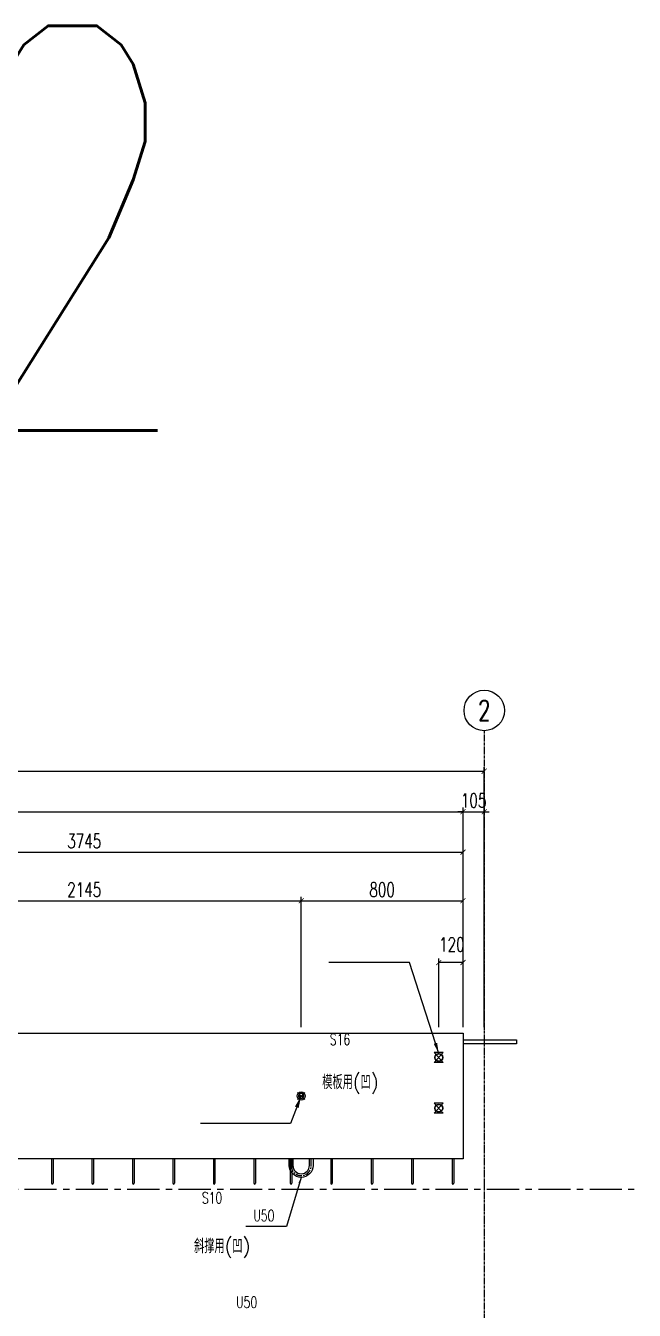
# Model space of a CAD drawing. Header units: inches. Extents: x 280713 to 330889, y 163288 to 177285.
# Drawn here: x 323730 to 326738, y 170939 to 177285 of the extents above; entities that cross this region are included whole.
import ezdxf
from ezdxf.enums import TextEntityAlignment as Align

# ---------------------------------------------------------------- set-up
doc = ezdxf.new("R2010")
doc.units = ezdxf.units.IN
doc.linetypes.add('CENTER', pattern=[50.8, 31.75, -6.35, 6.35, -6.35])
for name, color, linetype in [('PC梁箍筋', 3, 'Continuous'), ('PC梁钢筋', 6, 'Continuous'), ('尺寸', 7, 'Continuous'), ('文字', 7, 'Continuous'), ('轴线', 1, 'CENTER'), ('金属件S', 243, 'Continuous'), ('金属件U', 163, 'Continuous'), ('预制构件', 30, 'Continuous')]:
    doc.layers.add(name, color=color, linetype=linetype)
doc.styles.get("Standard").update_dxf_attribs({"font": 'tssdeng.shx', "width": 0.7, "bigfont": 'hztxt.shx'})
doc.styles.add('中文标注', font='standard.shx', dxfattribs={"bigfont": 'gbcbig.shx'})
doc.styles.add('副本柱标注', font='simplex.shx', dxfattribs={"width": 0.7, "bigfont": 'gbcbig.shx'})
doc.styles.add('尺寸123', font='simplex1.shx', dxfattribs={"width": 0.7, "height": 70, "bigfont": 'gbcbig.shx'})
doc.styles.add('尺寸用', font='', dxfattribs={"width": 0.7, "height": 40})
doc.styles.get('尺寸用').set_extended_font_data('SimSun')
doc.dimstyles.new('1', dxfattribs={"dimtxt": 2.5, "dimasz": 60, "dimexe": 25, "dimexo": 50, "dimgap": 5, "dimtad": 1, "dimtxsty": 'Standard', "dimblk": 'ARCHTICK', "dimcen": 2.5, "dimadec": 0, "dimazin": 0, "dimtfac": 1, "dimtmove": 0, "dimatfit": 3, "dimfxl": 1, "dimarcsym": 0})
doc.dimstyles.new('S-10', dxfattribs={"dimscale": 10, "dimtxt": 3.5, "dimasz": 2.5, "dimexe": 2, "dimexo": 3, "dimgap": 2, "dimtad": 1, "dimdec": 1, "dimdsep": 46, "dimtxsty": '尺寸用', "dimblk": 'ARCHTICK', "dimcen": 1.75, "dimaunit": 1, "dimadec": 0, "dimazin": 0, "dimtfac": 1, "dimtdec": 1, "dimtix": 1, "dimtmove": 2, "dimatfit": 3, "dimfxl": 1, "dimarcsym": 0})
doc.dimstyles.new('S-30', dxfattribs={"dimscale": 30, "dimtxt": 3.5, "dimasz": 1, "dimexe": 1, "dimexo": 3, "dimtad": 1, "dimdec": 1, "dimdsep": 46, "dimtxsty": '尺寸用', "dimblk": 'ARCHTICK', "dimcen": 1.75, "dimaunit": 1, "dimadec": 1, "dimazin": 0, "dimtfac": 1, "dimtdec": 1, "dimtix": 1, "dimtmove": 2, "dimatfit": 3, "dimfxl": 1, "dimarcsym": 0})
doc.dimstyles.new('副本 S-10', dxfattribs={"dimscale": 10, "dimtxt": 3.5, "dimasz": 2.5, "dimexe": 2, "dimexo": 3, "dimgap": -2, "dimtad": 1, "dimdec": 1, "dimdsep": 46, "dimtxsty": '尺寸用', "dimblk": 'ARCHTICK', "dimcen": 1.75, "dimaunit": 1, "dimadec": 0, "dimazin": 0, "dimtfac": 1, "dimtdec": 1, "dimtix": 1, "dimtmove": 2, "dimatfit": 3, "dimfxl": 1, "dimarcsym": 0})

# ---------------------------------------------------------------- blocks, each defined once
blk = doc.blocks.new('S16')
at = {"layer": '金属件S'}
for p, q in [((-13.6, 14.6), (13.6, -14.6)), ((13.6, 14.6), (-13.6, -14.6)), ((-13.6, 14.6), (13.6, 14.6)), ((-13.6, -14.6), (13.6, -14.6))]:
    blk.add_line(p, q, dxfattribs=at)
blk.add_circle((0, 0), 11, dxfattribs=at)
blk = doc.blocks.new('凹槽')
at = {"layer": '金属件S', "color": 8}
blk.add_circle((0, 0), 20, dxfattribs=at)
blk = doc.blocks.new('_ArchTick')
at = {"color": 0, "linetype": 'ByBlock', "const_width": 0.15}
blk.add_lwpolyline([(-0.5, -0.5), (0.5, 0.5)], dxfattribs=at)
blk = doc.blocks.new('*D59')
at = {"layer": 'Defpoints', "color": 0, "transparency": 16777216}
for p in [(325771.6, 172657.3), (325771.6, 172307.8), (325891.6, 172307.8)]:
    blk.add_point(p, dxfattribs=at)
at = {"layer": '尺寸', "color": 0, "lineweight": -2, "transparency": 16777216}
for p, q in [((325771.6, 172337.8), (325771.6, 172677.3)), ((325891.6, 172337.8), (325891.6, 172677.3)), ((325891.6, 172657.3), (325771.6, 172657.3))]:
    blk.add_line(p, q, dxfattribs=at)
at = {"layer": '尺寸', "color": 0, "lineweight": -2, "transparency": 16777216, "xscale": 25, "yscale": 25, "zscale": 25, "rotation": 180}
blk.add_blockref('_ArchTick', (325771.6, 172657.3), dxfattribs=at)
at = {"layer": '尺寸', "color": 0, "lineweight": -2, "transparency": 16777216, "xscale": 25, "yscale": 25, "zscale": 25}
blk.add_blockref('_ArchTick', (325891.6, 172657.3), dxfattribs=at)
at = {"layer": '尺寸', "color": 0, "transparency": 16777216, "insert": (325836.4, 172746.3), "char_height": 70, "attachment_point": 5, "style": '尺寸123'}
blk.add_mtext('120', dxfattribs=at)
blk = doc.blocks.new('*D71')
at = {"layer": 'Defpoints', "color": 0, "transparency": 16777216}
for p in [(325996.6, 173402.1), (325891.6, 172307.8), (325996.6, 172307.8)]:
    blk.add_point(p, dxfattribs=at)
at = {"layer": '尺寸', "color": 0, "lineweight": -2, "transparency": 16777216}
for p, q in [((325891.6, 173402.1), (325866.6, 173402.1)), ((325891.6, 172337.8), (325891.6, 173422.1)), ((325891.6, 173402.1), (325996.6, 173402.1)), ((325996.6, 172337.8), (325996.6, 173422.1)), ((325996.6, 173402.1), (326021.6, 173402.1))]:
    blk.add_line(p, q, dxfattribs=at)
at = {"layer": '尺寸', "color": 0, "lineweight": -2, "transparency": 16777216, "xscale": 25, "yscale": 25, "zscale": 25}
blk.add_blockref('_ArchTick', (325891.6, 173402.1), dxfattribs=at)
at = {"layer": '尺寸', "color": 0, "lineweight": -2, "transparency": 16777216, "xscale": 25, "yscale": 25, "zscale": 25, "rotation": 180}
blk.add_blockref('_ArchTick', (325996.6, 173402.1), dxfattribs=at)
at = {"layer": '尺寸', "color": 0, "transparency": 16777216, "insert": (325944.1, 173457.1), "char_height": 70, "attachment_point": 5, "style": '尺寸123'}
blk.add_mtext('105', dxfattribs=at)
blk = doc.blocks.new('*D72')
at = {"layer": 'Defpoints', "color": 0, "transparency": 16777216}
for p in [(325996.6, 173602.1), (317676.6, 172307.8), (325996.6, 172307.8)]:
    blk.add_point(p, dxfattribs=at)
at = {"layer": '尺寸', "color": 0, "lineweight": -2, "transparency": 16777216}
for p, q in [((317676.6, 172337.8), (317676.6, 173622.1)), ((325996.6, 172337.8), (325996.6, 173622.1)), ((317676.6, 173602.1), (325996.6, 173602.1))]:
    blk.add_line(p, q, dxfattribs=at)
at = {"layer": '尺寸', "color": 0, "lineweight": -2, "transparency": 16777216, "xscale": 25, "yscale": 25, "zscale": 25, "rotation": 180}
blk.add_blockref('_ArchTick', (317676.6, 173602.1), dxfattribs=at)
at = {"layer": '尺寸', "color": 0, "lineweight": -2, "transparency": 16777216, "xscale": 25, "yscale": 25, "zscale": 25}
blk.add_blockref('_ArchTick', (325996.6, 173602.1), dxfattribs=at)
at = {"layer": '尺寸', "color": 0, "transparency": 16777216, "insert": (321836.6, 173657.1), "char_height": 70, "attachment_point": 5, "style": '尺寸123'}
blk.add_mtext('8320', dxfattribs=at)
blk = doc.blocks.new('S8')
at = {"layer": '金属件S'}
h = blk.add_hatch(dxfattribs=at)
h.set_pattern_fill('LINE', color=256, scale=0.25, angle=45, style=0)
h.set_pattern_definition([(45, (942.8803, -32378.43734), (-0.561266008, 0.561266008), [])])
h.paths.add_polyline_path([(-18, -18), (0, 0), (-18, 18, 0.198912), (-25, 0, 0.198912)])
h.paths.add_polyline_path([(0, 0), (18, -18, 0.198912), (25, 0, 0.198912), (18, 18)])
for p, q in [((-35, 35), (35, -35)), ((35, 35), (-35, -35))]:
    blk.add_line(p, q, dxfattribs=at)
blk.add_circle((0, 0), 25, dxfattribs=at)
blk = doc.blocks.new('*D112')
at = {"layer": 'Defpoints', "color": 0, "transparency": 16777216}
for p in [(325091.6, 172962.1), (322946.6, 172307.8), (325091.6, 172307.8)]:
    blk.add_point(p, dxfattribs=at)
at = {"layer": '尺寸', "color": 0, "lineweight": -2, "transparency": 16777216}
for p, q in [((322946.6, 172337.8), (322946.6, 172982.1)), ((325091.6, 172337.8), (325091.6, 172982.1)), ((322946.6, 172962.1), (325091.6, 172962.1))]:
    blk.add_line(p, q, dxfattribs=at)
at = {"layer": '尺寸', "color": 0, "lineweight": -2, "transparency": 16777216, "xscale": 25, "yscale": 25, "zscale": 25, "rotation": 180}
blk.add_blockref('_ArchTick', (322946.6, 172962.1), dxfattribs=at)
at = {"layer": '尺寸', "color": 0, "lineweight": -2, "transparency": 16777216, "xscale": 25, "yscale": 25, "zscale": 25}
blk.add_blockref('_ArchTick', (325091.6, 172962.1), dxfattribs=at)
at = {"layer": '尺寸', "color": 0, "transparency": 16777216, "insert": (324019.1, 173017.1), "char_height": 70, "attachment_point": 5, "style": '尺寸123'}
blk.add_mtext('2145', dxfattribs=at)
blk = doc.blocks.new('*D113')
at = {"layer": 'Defpoints', "color": 0, "transparency": 16777216}
for p in [(325891.6, 172962.1), (325091.6, 172307.8), (325891.6, 172307.8)]:
    blk.add_point(p, dxfattribs=at)
at = {"layer": '尺寸', "color": 0, "lineweight": -2, "transparency": 16777216}
for p, q in [((325091.6, 172337.8), (325091.6, 172982.1)), ((325891.6, 172337.8), (325891.6, 172982.1)), ((325091.6, 172962.1), (325891.6, 172962.1))]:
    blk.add_line(p, q, dxfattribs=at)
at = {"layer": '尺寸', "color": 0, "lineweight": -2, "transparency": 16777216, "xscale": 25, "yscale": 25, "zscale": 25, "rotation": 180}
blk.add_blockref('_ArchTick', (325091.6, 172962.1), dxfattribs=at)
at = {"layer": '尺寸', "color": 0, "lineweight": -2, "transparency": 16777216, "xscale": 25, "yscale": 25, "zscale": 25}
blk.add_blockref('_ArchTick', (325891.6, 172962.1), dxfattribs=at)
at = {"layer": '尺寸', "color": 0, "transparency": 16777216, "insert": (325491.6, 173017.1), "char_height": 70, "attachment_point": 5, "style": '尺寸123'}
blk.add_mtext('800', dxfattribs=at)
blk = doc.blocks.new('*D116')
at = {"layer": 'Defpoints', "color": 0, "transparency": 16777216}
for p in [(325891.6, 173202.1), (322146.6, 172307.8), (325891.6, 172307.8)]:
    blk.add_point(p, dxfattribs=at)
at = {"layer": '尺寸', "color": 0, "lineweight": -2, "transparency": 16777216}
for p, q in [((322146.6, 172337.8), (322146.6, 173222.1)), ((322146.6, 173202.1), (325891.6, 173202.1)), ((325891.6, 172337.8), (325891.6, 173222.1))]:
    blk.add_line(p, q, dxfattribs=at)
at = {"layer": '尺寸', "color": 0, "lineweight": -2, "transparency": 16777216, "xscale": 25, "yscale": 25, "zscale": 25, "rotation": 180}
blk.add_blockref('_ArchTick', (322146.6, 173202.1), dxfattribs=at)
at = {"layer": '尺寸', "color": 0, "lineweight": -2, "transparency": 16777216, "xscale": 25, "yscale": 25, "zscale": 25}
blk.add_blockref('_ArchTick', (325891.6, 173202.1), dxfattribs=at)
at = {"layer": '尺寸', "color": 0, "transparency": 16777216, "insert": (324019.1, 173257.1), "char_height": 70, "attachment_point": 5, "style": '尺寸123'}
blk.add_mtext('3745', dxfattribs=at)
blk = doc.blocks.new('A$C5BBB44EC')
at = {"layer": '轴线'}
for p, q in [((9, 33), (9, 0)), ((109, 33), (109, 0))]:
    blk.add_line(p, q, dxfattribs=at)
blk.add_arc((59, 33), 50, 0, 180, dxfattribs=at)
at = {"layer": '金属件U'}
for points in [[(0, 0), (0, 33, -1), (118, 33), (118, 0)], [(100, 0), (100, 33, 1), (18, 33), (18, 0)]]:
    blk.add_lwpolyline(points, format="xyb", dxfattribs=at)
blk = doc.blocks.new('*D259')
at = {"layer": 'Defpoints', "color": 0, "transparency": 16777216}
for p in [(325891.6, 173402.1), (318261.6, 172307.8), (325891.6, 172307.8)]:
    blk.add_point(p, dxfattribs=at)
at = {"layer": '尺寸', "color": 0, "lineweight": -2, "transparency": 16777216}
for p, q in [((322182.9, 173532.1), (321970.3, 173532.1)), ((321970.3, 173532.1), (321970.3, 173422.1)), ((322182.9, 173422.1), (322182.9, 173532.1)), ((318261.6, 172337.8), (318261.6, 173422.1)), ((318261.6, 173402.1), (325891.6, 173402.1)), ((321970.3, 173422.1), (322182.9, 173422.1)), ((325891.6, 172337.8), (325891.6, 173422.1))]:
    blk.add_line(p, q, dxfattribs=at)
at = {"layer": '尺寸', "color": 0, "lineweight": -2, "transparency": 16777216, "xscale": 25, "yscale": 25, "zscale": 25, "rotation": 180}
blk.add_blockref('_ArchTick', (318261.6, 173402.1), dxfattribs=at)
at = {"layer": '尺寸', "color": 0, "lineweight": -2, "transparency": 16777216, "xscale": 25, "yscale": 25, "zscale": 25}
blk.add_blockref('_ArchTick', (325891.6, 173402.1), dxfattribs=at)
at = {"layer": '尺寸', "color": 0, "transparency": 16777216, "insert": (322076.6, 173477.1), "char_height": 70, "attachment_point": 5, "style": '副本柱标注'}
blk.add_mtext('7630', dxfattribs=at)

msp = doc.modelspace()

# ---------------------------------------------------------------- linework, layer by layer
at = {"layer": 'PC梁箍筋'}
for p, q in [((323857.58, 171688.07), (323857.58, 171567.07)), ((323865.58, 171688.07), (323865.58, 171567.07)), ((324057.58, 171687.84), (324057.58, 171566.84)), ((324065.58, 171687.84), (324065.58, 171566.84)), ((324257.58, 171687.84), (324257.58, 171566.84)), ((324265.58, 171687.84), (324265.58, 171566.84)), ((324457.58, 171687.84), (324457.58, 171566.84)), ((324465.58, 171687.84), (324465.58, 171566.84)), ((324657.58, 171687.84), (324657.58, 171566.84)), ((324665.58, 171687.84), (324665.58, 171566.84)), ((324857.58, 171687.84), (324857.58, 171566.84)), ((324865.58, 171687.84), (324865.58, 171566.84)), ((325037.58, 171687.84), (325037.58, 171566.84)), ((325045.58, 171687.84), (325045.58, 171566.84)), ((325237.58, 171687.84), (325237.58, 171566.84)), ((325245.58, 171687.84), (325245.58, 171566.84)), ((325437.58, 171687.84), (325437.58, 171566.84)), ((325445.58, 171687.84), (325445.58, 171566.84)), ((325637.58, 171687.84), (325637.58, 171566.84)), ((325645.58, 171687.84), (325645.58, 171566.84)), ((325837.58, 171687.84), (325837.58, 171566.84)), ((325845.58, 171687.84), (325845.58, 171566.84))]:
    msp.add_line(p, q, dxfattribs=at)
for centre in [(323861.58, 171567.07), (324061.58, 171566.84), (324261.58, 171566.84), (324461.58, 171566.84), (324661.58, 171566.84), (324861.58, 171566.84), (325041.58, 171566.84), (325241.58, 171566.84), (325441.58, 171566.84), (325641.58, 171566.84), (325841.58, 171566.84)]:
    msp.add_arc(centre, 4, 180, 0, dxfattribs=at)
at = {"layer": 'PC梁钢筋'}
for p, q in [((325891.58, 172274.84), (326156.58, 172274.84)), ((326156.58, 172254.84), (325891.58, 172254.84)), ((326156.58, 172274.84), (326156.58, 172254.84))]:
    msp.add_line(p, q, dxfattribs=at)
at = {"layer": '文字'}
msp.add_circle((325996.58, 173902.14), 100, dxfattribs=at)
at = {"layer": '轴线', "ltscale": 0.4}
msp.add_line((325996.58, 173802.14), (325996.58, 164847.54), dxfattribs=at)
at = {"layer": '轴线', "ltscale": 5}
msp.add_line((314833.96, 171537.84), (326738.42, 171537.84), dxfattribs=at)
at = {"layer": '预制构件'}
for p, q in [((322146.58, 172307.84), (325891.58, 172307.84)), ((325891.58, 172307.84), (325891.58, 171687.84)), ((325891.58, 171687.84), (322146.58, 171687.84))]:
    msp.add_line(p, q, dxfattribs=at)
msp.add_circle((325091.58, 171997.84), 20, dxfattribs=at)

# ---------------------------------------------------------------- block references
at = {"layer": '尺寸', "rotation": 180}
msp.add_blockref('A$C5BBB44EC', (325150.58, 171687.84), dxfattribs=at)
at = {"layer": '金属件S', "xscale": 1.666666666627862, "yscale": 1.666666666627862, "zscale": 1.666666666627862, "rotation": 180}
for p in [(325771.58, 172187.84), (325771.58, 171937.84)]:
    msp.add_blockref('S16', p, dxfattribs=at)
at = {"layer": '金属件S', "xscale": -0.5, "yscale": 0.5, "zscale": 0.5}
msp.add_blockref('S8', (325091.58, 171997.84), dxfattribs=at)
at = {"layer": '预制构件', "rotation": 180}
for p in [(325771.58, 172187.84), (325771.58, 171937.84)]:
    msp.add_blockref('凹槽', p, dxfattribs=at)

# ---------------------------------------------------------------- texts
at = {"layer": '文字', "style": '尺寸123', "width": 0.7}
for s, height, p in [('KL-B12', 2000, (320811.06, 176284.68)), ('2', 100, (325996.58, 173902.14))]:
    msp.add_text(s, height=height, dxfattribs=at).set_placement(p, align=Align.MIDDLE_CENTER)
for s, p in [('S16', (325334.06, 172232.58)), ('S10', (324701.73, 171449.82))]:
    msp.add_text(s, height=56, dxfattribs=at).set_placement(p, align=Align.BOTTOM_RIGHT)
at = {"layer": '文字', "style": '中文标注'}
for s, p in [('模板用(凹)', (325473.8, 172010.45)), ('斜撑用(凹)', (324840.14, 171200.28))]:
    msp.add_text(s, height=70, dxfattribs=at).set_placement(p, align=Align.BOTTOM_RIGHT)
at = {"layer": '文字', "style": '尺寸123', "width": 0.7}
for p in [(324855.25, 171378.91, 0), (324769.88, 170951.12, 0)]:
    msp.add_text('U50', height=56, dxfattribs=at).set_placement(p)

# ---------------------------------------------------------------- dimensions: what is measured, and where the dimension line sits
at = {"layer": '尺寸'}
for base, p1, p2, dimstyle, override, picture, middle in [((325996.58, 173602.14), (317676.58, 172307.84), (325996.58, 172307.84), 'S-10', {"dimtxt": 7, "dimtxsty": '尺寸123'}, '*D72', (321836.58, 173657.14)), ((325891.58, 173402.14), (318261.58, 172307.84), (325891.58, 172307.84), '副本 S-10', {"dimtxt": 7, "dimtxsty": '副本柱标注'}, '*D259', (322076.58, 173477.14)), ((325996.58, 173402.14), (325891.58, 172307.84), (325996.58, 172307.84), 'S-10', {"dimtxt": 7, "dimtxsty": '尺寸123'}, '*D71', (325944.08, 173457.14)), ((325891.58, 173202.14), (322146.58, 172307.84), (325891.58, 172307.84), 'S-10', {"dimtxt": 7, "dimtxsty": '尺寸123'}, '*D116', (324019.08, 173257.14)), ((325091.58, 172962.14), (322946.58, 172307.84), (325091.58, 172307.84), 'S-10', {"dimtxt": 7, "dimtxsty": '尺寸123'}, '*D112', (324019.08, 173017.14)), ((325891.58, 172962.14), (325091.58, 172307.84), (325891.58, 172307.84), 'S-10', {"dimtxt": 7, "dimtxsty": '尺寸123'}, '*D113', (325491.58, 173017.14))]:
    dim = msp.add_linear_dim(base=base, p1=p1, p2=p2, dimstyle=dimstyle, override=override, dxfattribs=at)
    dim.commit()
    dim.dimension.update_dxf_attribs({"geometry": picture, "text_midpoint": middle})
dim = msp.add_linear_dim(base=(325771.58, 172657.26), p1=(325891.58, 172307.84), p2=(325771.58, 172307.84), angle=180, dimstyle='S-10', override={"dimtxt": 7, "dimtxsty": '尺寸123'}, dxfattribs=at)
dim.commit()
dim.dimension.update_dxf_attribs({"geometry": '*D59', "text_midpoint": (325836.39, 172746.34), "dimtype": 160})

# ---------------------------------------------------------------- leaders
msp.add_leader([(325091.58, 171595.84), (325019.03, 171353.02), (324817.36, 171353.02)], dimstyle='S-30', override={"dimgap": 0.625, "dimtad": 0}, dxfattribs=at)
at = {"layer": '文字'}
for points, dimstyle, override in [([(325771.58, 172207.84), (325626.47, 172657.26), (325229.09, 172657.26)], 'S-30', {"dimasz": 1.75, "dimtad": 0}), ([(325091.58, 171997.84), (325038.44, 171861.11), (324593.32, 171861.11)], '1', {"dimgap": 5, "dimtad": 0})]:
    msp.add_leader(points, dimstyle=dimstyle, override=override, dxfattribs=at)

doc.saveas('drawing.dxf')
